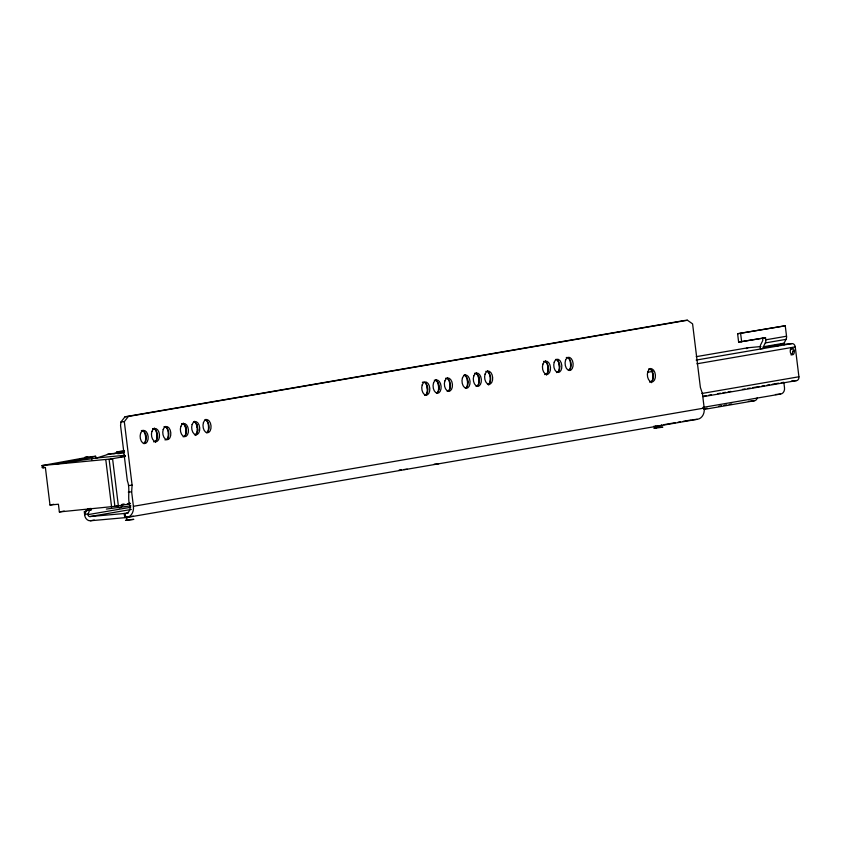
<?xml version="1.0" encoding="UTF-8"?>
<svg xmlns="http://www.w3.org/2000/svg" width="841" height="841" viewBox="0 0 841 841"><rect width="100%" height="100%" fill="white"/><g stroke="black" fill="none" stroke-linecap="round" stroke-linejoin="round"><path stroke-width="1.26" d="M87.706 508.773L91.049 508.448L91.217 509.814L89.588 510.088L87.958 514.639A2.103 1.682 80.2 0 0 89.892 516.574L125.824 513.367A6.318 5.035 80.2 0 0 130.071 506.618C127.002 498.208 130.597 488.831 127.338 480.768L120.557 425.578L120.967 421.972L125.025 416.768L684.09 320.558L687.444 320.242L692.585 323.869L700.374 387.375L702.424 393.599L704.201 408.085A10.534 8.389 80.2 0 1 697.126 419.323L126.339 517.551L90.397 520.758A6.318 5.035 80.2 0 1 84.615 514.955L86.245 510.413L87.874 510.13M126.339 517.551A10.534 8.389 80.2 0 0 133.414 506.303L131.638 491.817L132.111 485.183L124.31 421.656L128.368 416.453L687.444 320.242M762.524 337.998L762.776 340.09A1.051 0.841 80.2 0 1 762.671 340.763L760.748 344.6A4.846 3.858 80.2 0 0 760.243 347.732L760.38 348.773L763.386 348.489L763.26 347.438A1.051 0.841 80.2 0 1 763.365 346.765L765.289 342.939A4.846 3.858 80.2 0 0 765.783 339.806L765.531 337.714L738.629 342.108L737.61 333.74L785.252 325.782L786.535 336.232A4.846 3.858 80.2 0 1 786.03 339.365L784.106 343.191A1.051 0.841 80.2 0 0 784.001 343.874L784.127 344.915M91.848 459.743L91.543 457.252L55.128 464.169L96.862 457.946L109.866 453.814L123.785 452.5M95.885 458.303L95.632 456.274L86.034 457.178L84.773 457.42L87.927 457.231L42.05 465.567L42.302 467.659L45.403 467.659L49.987 505.02L53.835 504.295M125.898 517.057L125.099 517.268L133.246 516.206M126.287 520.19L125.488 520.4L133.814 519.36L128.4 519.875M737.61 333.74L785.252 325.782M738.629 342.108L765.531 337.714M765.783 339.806L786.535 336.232M113.714 453.677L117.067 453.099L116.92 451.848L124.016 450.923M765.289 342.939L786.03 339.365M42.302 467.659L44.825 467.228M696.201 356.668L747.996 347.754L760.926 346.534M125.246 455.906L120.484 456.716L125.414 456.253M125.404 456.442L110.539 459.007L112.589 458.808L118.381 505.988L59.364 511.938L58.418 504.222L49.987 505.02M763.365 346.765L784.106 343.191M42.05 465.567L112.589 458.808M763.26 347.438L784.001 343.874M776.243 346.04L778.682 345.619M696.148 360.085L791.97 343.591A3.585 2.849 80.2 0 1 795.25 346.881L798.918 376.779A3.585 2.849 80.2 0 1 796.511 380.605L703.286 396.647M647.749 372.258L652.921 371.365M696.916 363.796L795.25 346.881M701.878 393.483L798.918 376.779M703.602 396.1L706.251 395.638M708.774 395.207L711.423 394.755M717.836 393.651L720.474 393.199M723.008 392.758L725.646 392.305M728.19 391.864L730.818 391.412M742.424 389.415L745.042 388.963M747.607 388.521L750.214 388.079M752.779 387.638L759.265 386.524M761.841 386.072L764.437 385.63M767.013 385.189L769.61 384.736M772.196 384.295L778.661 383.181M781.247 382.739L783.833 382.287L784.506 387.754A5.898 4.699 80.2 0 1 780.543 394.051L702.897 407.412M59.364 511.938L64.242 511.086M121.735 504.516L124.279 504.085M127.559 503.675L130.103 503.233M129.956 503.833L116.331 506.177L118.381 505.988M106.365 509.068L130.881 505.851M133.414 506.303L704.201 408.085M87.958 514.639L130.681 507.291M704.621 408.673L707.207 408.232M718.855 406.224L721.441 405.783M724.027 405.33L726.624 404.889M729.21 404.447L731.796 403.995M703.917 409.441L754.388 400.758A4.426 3.522 80.2 0 0 757.331 397.572M89.892 516.574L131.312 509.446M125.824 513.367L128.421 512.926M90.397 520.758L94.276 520.085M663.822 424.673L675.397 422.676M677.972 422.235L680.537 421.793M683.113 421.352L690.829 420.027M656.916 427.649C644.952 429.488 672.653 426.103 658.871 427.407M657.841 425.924L662.098 425.252L661.341 425.252M657.189 426.009L653.772 426.292M782.918 344.453L791.97 343.591M792.611 351.254L794.282 351.096M125.025 416.768L128.368 416.453M120.967 421.972L124.31 421.656M181.582 423.685L183.59 423.496M163.984 426.713L165.982 426.524M154.67 428.468L152.663 428.658A6.644 4.016 84.6 0 1 157.488 435.081A6.644 4.016 84.6 0 1 153.651 441.851M141.351 430.603L143.359 430.413M791.423 381.089L796.511 380.605M116.92 451.848L124.552 451.123M107.354 454.245L123.806 452.689M117.761 453.688L120.284 453.446M96.862 457.946L124.699 455.307M775.402 394.545L780.543 394.051M748.416 401.325L754.388 400.758M692.111 419.796L697.126 419.323M128.768 485.499L132.111 485.183M128.295 492.132L131.638 491.817M434.082 464.232L438.687 463.801M399.212 469.972L401.504 469.751M403.806 469.53L407.254 469.204M127.517 503.78L129.977 503.538M86.245 510.413L91.217 509.814M86.655 511.36L84.258 511.58L84.72 515.344M84.542 514.335L87.884 514.019M91.543 457.252L90.839 457.273A244.479 8.957 -7 0 0 95.632 456.274M109.866 453.814L110.16 454.403M740.616 333.457L741.646 341.824M655.402 426.198L655.633 428.08M126.728 517.173L127.117 520.306M125.13 513.43L125.645 517.614M124.184 513.325L124.699 517.509M109.13 459.407L114.923 506.576M105.808 459.827L111.601 506.997M43.29 465.735L43.553 467.827M422.361 382.329A6.644 4.016 84.6 0 1 422.97 382.14M423.601 382.119A6.644 4.016 84.6 0 1 427.796 388.563A6.644 4.016 84.6 0 1 424.589 395.312M425.462 382.687A9.377 5.666 84.6 0 1 426.366 394.828M434.292 380.195A6.644 4.016 84.6 0 1 438.981 385.588A6.644 4.016 84.6 0 1 436.511 393.178M164.615 426.681A6.644 4.016 84.6 0 1 168.831 433.651A6.644 4.016 84.6 0 1 164.973 439.906M145.956 437.856A9.377 5.666 84.6 0 1 145.63 433.493M154.45 428.195A9.377 5.666 84.6 0 1 155.511 442.408M193.525 421.709A6.644 4.016 84.6 0 1 197.719 428.153A6.644 4.016 84.6 0 1 194.513 434.902M197.877 430.371A9.377 5.666 84.6 0 1 197.498 428.984M197.257 427.543A9.377 5.666 84.6 0 1 197.172 424.621M205.992 419.323A9.377 5.666 84.6 0 1 207.611 432.474M182.213 423.654A6.644 4.016 84.6 0 1 186.397 430.108A6.644 4.016 84.6 0 1 183.201 436.847M186.187 430.928A9.377 5.666 84.6 0 1 185.861 426.566M194.681 421.267A9.377 5.666 84.6 0 1 195.385 422.277M195.995 423.444A9.377 5.666 84.6 0 1 195.743 435.491M445.604 378.25A6.644 4.016 84.6 0 1 450.377 384.148A6.644 4.016 84.6 0 1 447.223 391.422M439.265 388.826A9.377 5.666 84.6 0 1 438.56 383.086M447.391 377.777A9.377 5.666 84.6 0 1 448.999 390.939M427.575 389.394A9.377 5.666 84.6 0 1 427.217 386.482M436.069 379.733A9.377 5.666 84.6 0 1 437.688 392.884M485.835 371.323A6.644 4.016 84.6 0 1 490.608 377.231A6.644 4.016 84.6 0 1 487.454 384.495M474.524 373.278A6.644 4.016 84.6 0 1 479.286 379.175A6.644 4.016 84.6 0 1 476.132 386.44M467.806 382.466A9.377 5.666 84.6 0 1 467.449 379.564M476.3 372.805A9.377 5.666 84.6 0 1 477.919 385.956M478.876 379.081A9.377 5.666 84.6 0 1 478.792 376.158M487.622 370.86A9.377 5.666 84.6 0 1 488.684 385.073M559.591 366.676A9.377 5.666 84.6 0 1 559.233 363.764M568.789 358.024A9.377 5.666 84.6 0 1 569.693 370.166M555.617 359.401A6.644 4.016 84.6 0 1 559.801 365.846A6.644 4.016 84.6 0 1 556.595 372.595M566.298 357.478A6.644 4.016 84.6 0 1 570.986 362.87A6.644 4.016 84.6 0 1 568.527 370.46M543.664 361.378A6.644 4.016 84.6 0 1 548.49 367.801A6.644 4.016 84.6 0 1 544.653 374.571M548.647 370.008A9.377 5.666 84.6 0 1 548.027 367.181M557.467 359.969A9.377 5.666 84.6 0 1 558.382 372.111M648.579 368.936A6.644 4.016 84.6 0 1 653.404 375.359A6.644 4.016 84.6 0 1 649.567 382.129M650.366 368.463A9.377 5.666 84.6 0 1 651.428 382.687M157.645 437.288A9.377 5.666 84.6 0 1 157.025 434.461M166.465 427.26A9.377 5.666 84.6 0 1 167.38 439.401M143.843 431.149A9.377 5.666 84.6 0 1 144.747 443.291M545.452 360.905A9.377 5.666 84.6 0 1 546.513 375.128M463.833 375.191A6.644 4.016 84.6 0 1 467.974 381.12A6.644 4.016 84.6 0 1 465.43 388.206M464.989 374.75A9.377 5.666 84.6 0 1 466.608 387.911M183.37 423.212A9.377 5.666 84.6 0 1 184.978 436.374M204.847 419.764A6.644 4.016 84.6 0 1 208.978 425.693A6.644 4.016 84.6 0 1 206.434 432.768M141.982 430.581A6.644 4.016 84.6 0 1 146.124 436.511A6.644 4.016 84.6 0 1 143.58 443.585M123.017 504.264A5.898 4.699 80.2 0 1 119.233 507.848M746.409 348.595A3.585 2.849 80.2 0 1 747.996 347.754M790.834 348.311A3.375 2.039 84.6 0 1 792.211 349.772M792.653 351.78A3.375 2.039 84.6 0 1 791.013 354.944M140.584 433.388A6.644 4.016 84.6 0 0 144.347 443.606A6.644 4.016 84.6 0 0 147.574 434.009A6.644 4.016 84.6 0 0 140.584 433.388M151.895 431.444A6.644 4.016 84.6 0 0 155.659 441.662A6.644 4.016 84.6 0 0 158.886 432.053A6.644 4.016 84.6 0 0 151.895 431.444M203.438 422.571A6.644 4.016 84.6 0 0 207.201 432.789A6.644 4.016 84.6 0 0 210.439 423.191A6.644 4.016 84.6 0 0 203.438 422.571M192.126 424.516A6.644 4.016 84.6 0 0 195.89 434.744A6.644 4.016 84.6 0 0 199.117 425.136A6.644 4.016 84.6 0 0 192.126 424.516M180.815 426.461A6.644 4.016 84.6 0 0 184.578 436.689A6.644 4.016 84.6 0 0 187.806 427.081A6.644 4.016 84.6 0 0 180.815 426.461M444.826 381.026A6.644 4.016 84.6 0 0 448.6 391.254A6.644 4.016 84.6 0 0 451.827 381.646A6.644 4.016 84.6 0 0 444.826 381.026M433.514 382.981A6.644 4.016 84.6 0 0 437.278 393.199A6.644 4.016 84.6 0 0 440.505 383.591A6.644 4.016 84.6 0 0 433.514 382.981M422.203 384.926A6.644 4.016 84.6 0 0 425.966 395.144A6.644 4.016 84.6 0 0 429.194 385.546A6.644 4.016 84.6 0 0 422.203 384.926M473.746 376.053A6.644 4.016 84.6 0 0 477.509 386.282A6.644 4.016 84.6 0 0 480.737 376.673A6.644 4.016 84.6 0 0 473.746 376.053M485.068 374.108A6.644 4.016 84.6 0 0 488.831 384.326A6.644 4.016 84.6 0 0 492.059 374.729A6.644 4.016 84.6 0 0 485.068 374.108M462.434 377.998A6.644 4.016 84.6 0 0 466.198 388.227A6.644 4.016 84.6 0 0 469.425 378.618A6.644 4.016 84.6 0 0 462.434 377.998M565.53 360.263A6.644 4.016 84.6 0 0 569.294 370.482A6.644 4.016 84.6 0 0 572.521 360.884A6.644 4.016 84.6 0 0 565.53 360.263M554.208 362.208A6.644 4.016 84.6 0 0 557.972 372.437A6.644 4.016 84.6 0 0 561.21 362.828A6.644 4.016 84.6 0 0 554.208 362.208M542.897 364.153A6.644 4.016 84.6 0 0 546.661 374.382A6.644 4.016 84.6 0 0 549.888 364.773A6.644 4.016 84.6 0 0 542.897 364.153M647.812 371.711A6.644 4.016 84.6 0 0 651.575 381.94A6.644 4.016 84.6 0 0 654.803 372.332A6.644 4.016 84.6 0 0 647.812 371.711M163.207 429.488A6.644 4.016 84.6 0 0 166.97 439.717A6.644 4.016 84.6 0 0 170.208 430.108A6.644 4.016 84.6 0 0 163.207 429.488M790.456 349.604A3.375 2.039 84.6 0 0 792.369 354.797A3.375 2.039 84.6 0 0 794.009 349.919A3.375 2.039 84.6 0 0 790.456 349.604"/></g></svg>
